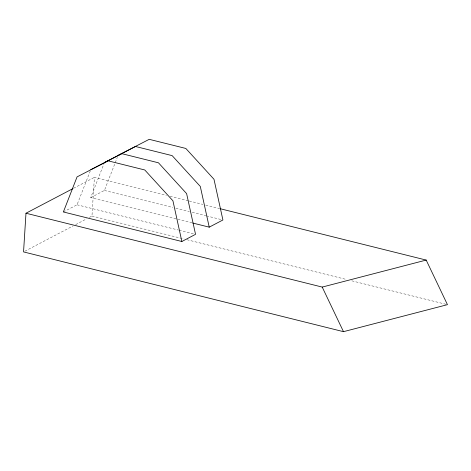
<?xml version="1.0" encoding="UTF-8"?>
<svg xmlns="http://www.w3.org/2000/svg" width="471" height="471" viewBox="0 0 471 471"><rect width="100%" height="100%" fill="white"/><g stroke="black" fill="none" stroke-linecap="round" stroke-linejoin="round"><path stroke-width="0.35" stroke-dasharray="2.35 1.77" d="M89.366 217.408L91.969 216.042L94.406 177.361L166.469 195.324M63.367 211.962L77.05 204.791L90.226 171.061M192.097 222.883L90.732 197.614L104.173 163.213M90.732 197.614L104.421 190.443L117.326 157.385M73.553 188.288L94.406 177.361M24.851 251.231L73.076 225.95M75.678 224.585L86.758 218.78M170.037 196.213L188.588 200.84M189.301 201.017L202.86 204.396M205.709 205.109L219.268 208.488M104.421 190.443L172.945 207.523M175.801 208.235L189.366 211.614M192.221 212.327L205.78 215.712M206.492 215.889L221.482 219.627M77.05 204.791L178.415 230.06M179.127 230.237L193.404 233.793M91.969 216.042L184.055 239.003M186.91 239.71L346.803 279.574M351.802 280.822L447.45 304.666"/><path stroke-width="0.71" d="M72.899 188.63L25.982 213.228L23.55 251.914L343.483 331.672L447.45 304.666L426.184 260.074L219.981 208.665M181.859 241.505L172.928 200.781L144.78 169.978L108.165 160.846L77.067 176.884L63.367 211.962L181.859 241.505L195.542 234.328L186.61 193.61L158.462 162.801L121.848 153.676L90.75 169.713M192.81 223.06L209.23 227.157L222.913 219.981L213.981 179.263L185.833 148.453L149.213 139.328L118.121 155.365M104.432 162.536L135.53 146.499L172.15 155.63L200.299 186.434L209.23 227.157M25.982 213.228L322.217 287.08L426.184 260.074M322.217 287.08L343.483 331.672"/></g></svg>
